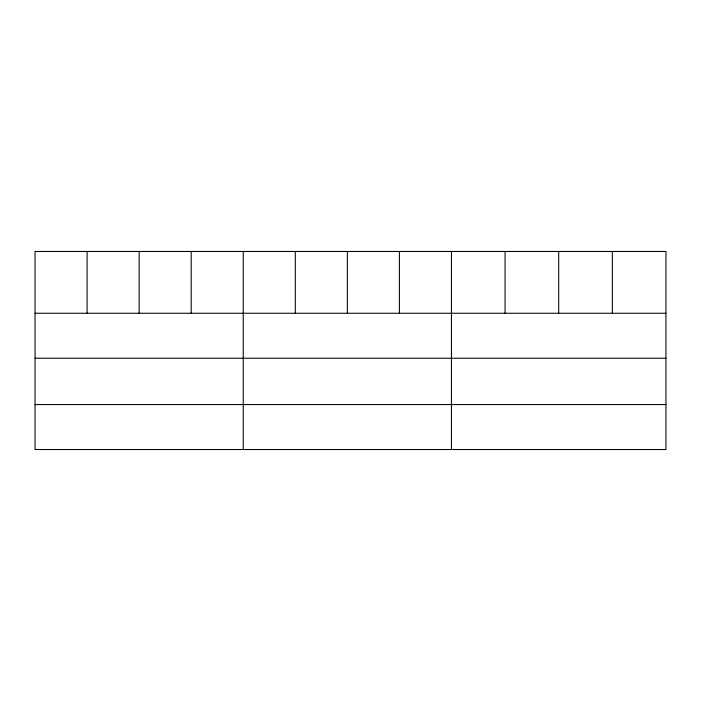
<?xml version="1.0" encoding="UTF-8"?>
<svg xmlns="http://www.w3.org/2000/svg" width="701" height="701" viewBox="0 0 701 701"><rect width="100%" height="100%" fill="white"/><g stroke="black" fill="none" stroke-linecap="round" stroke-linejoin="round"><path stroke-width="1.05" d="M665.95 358.229L665.95 251.466L35.05 251.466L35.05 449.534L665.95 449.534L665.95 358.229L35.05 358.229M35.05 313.259L665.95 313.259M35.05 404.565L665.95 404.565M612.323 251.466L612.323 313.259M558.697 251.466L558.697 313.259M505.07 251.466L505.07 313.259M451.444 251.466L451.444 449.534M399.395 251.466L399.395 313.259M347.345 251.466L347.345 313.259M295.296 251.466L295.296 313.259M243.247 251.466L243.247 449.534M191.198 251.466L191.198 313.259M139.149 251.466L139.149 313.259M87.099 251.466L87.099 313.259"/></g></svg>
